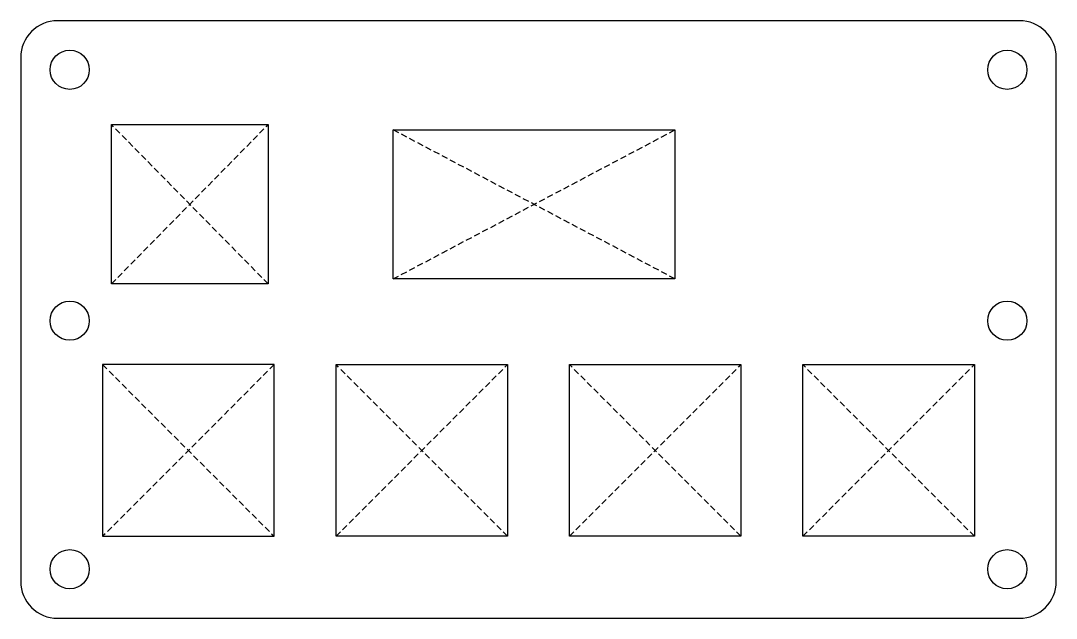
# Model space of a CAD drawing. Header units: millimetres. Extents: x -41.7 to 42.8, y -24.4 to 24.4.
import ezdxf

# ---------------------------------------------------------------- set-up
doc = ezdxf.new("R2010")
doc.units = ezdxf.units.MM
doc.linetypes.add('DASHED', pattern=[0.75, 0.5, -0.25])
doc.layers.get('0').update_dxf_attribs({"linetype": 'CONTINUOUS'})

msp = doc.modelspace()

# ---------------------------------------------------------------- linework, layer by layer
at = {"linetype": 'DASHED'}
for p, q in [((-21.473, 2.898), (-34.273, 15.898)), ((-34.273, 2.898), (-21.473, 15.898)), ((11.727, 3.313), (-11.273, 15.463)), ((-11.273, 3.313), (11.727, 15.463)), ((-20.988, -3.683), (-34.988, -17.683)), ((-34.988, -3.683), (-20.988, -17.683)), ((-1.938, -17.683), (-15.938, -3.683)), ((-15.938, -17.683), (-1.938, -3.683)), ((17.112, -17.683), (3.112, -3.683)), ((3.112, -17.683), (17.112, -3.683)), ((36.162, -17.683), (22.162, -3.683)), ((22.162, -17.683), (36.162, -3.683))]:
    msp.add_line(p, q, dxfattribs=at)
msp.add_lwpolyline([(-38.673, 24.368, 0.414214), (-41.673, 21.368), (-41.673, -21.368, 0.414214), (-38.673, -24.368), (39.847, -24.368, 0.414214), (42.847, -21.368), (42.847, 21.368, 0.414214), (39.847, 24.368)], format="xyb", close=True)
for points in [[(-21.473, 2.898), (-34.273, 2.898), (-34.273, 15.898), (-21.473, 15.898)], [(11.727, 3.313), (-11.273, 3.313), (-11.273, 15.463), (11.727, 15.463)], [(-20.988, -3.683), (-34.988, -3.683), (-34.988, -17.683), (-20.988, -17.683)], [(-1.938, -17.683), (-15.938, -17.683), (-15.938, -3.683), (-1.938, -3.683)], [(17.112, -17.683), (3.112, -17.683), (3.112, -3.683), (17.112, -3.683)], [(36.162, -17.683), (22.162, -17.683), (22.162, -3.683), (36.162, -3.683)]]:
    msp.add_lwpolyline(points, close=True)
for centre in [(-37.673, 20.368), (38.847, 20.368), (-37.673, -0.099), (38.847, -0.099), (-37.673, -20.368), (38.847, -20.368)]:
    msp.add_circle(centre, 1.6)
for p in [(-27.873, 9.398), (0.227, 9.388), (-27.988, -10.683), (-8.938, -10.683), (10.112, -10.683), (29.162, -10.683)]:
    msp.add_point(p)

doc.saveas('drawing.dxf')
